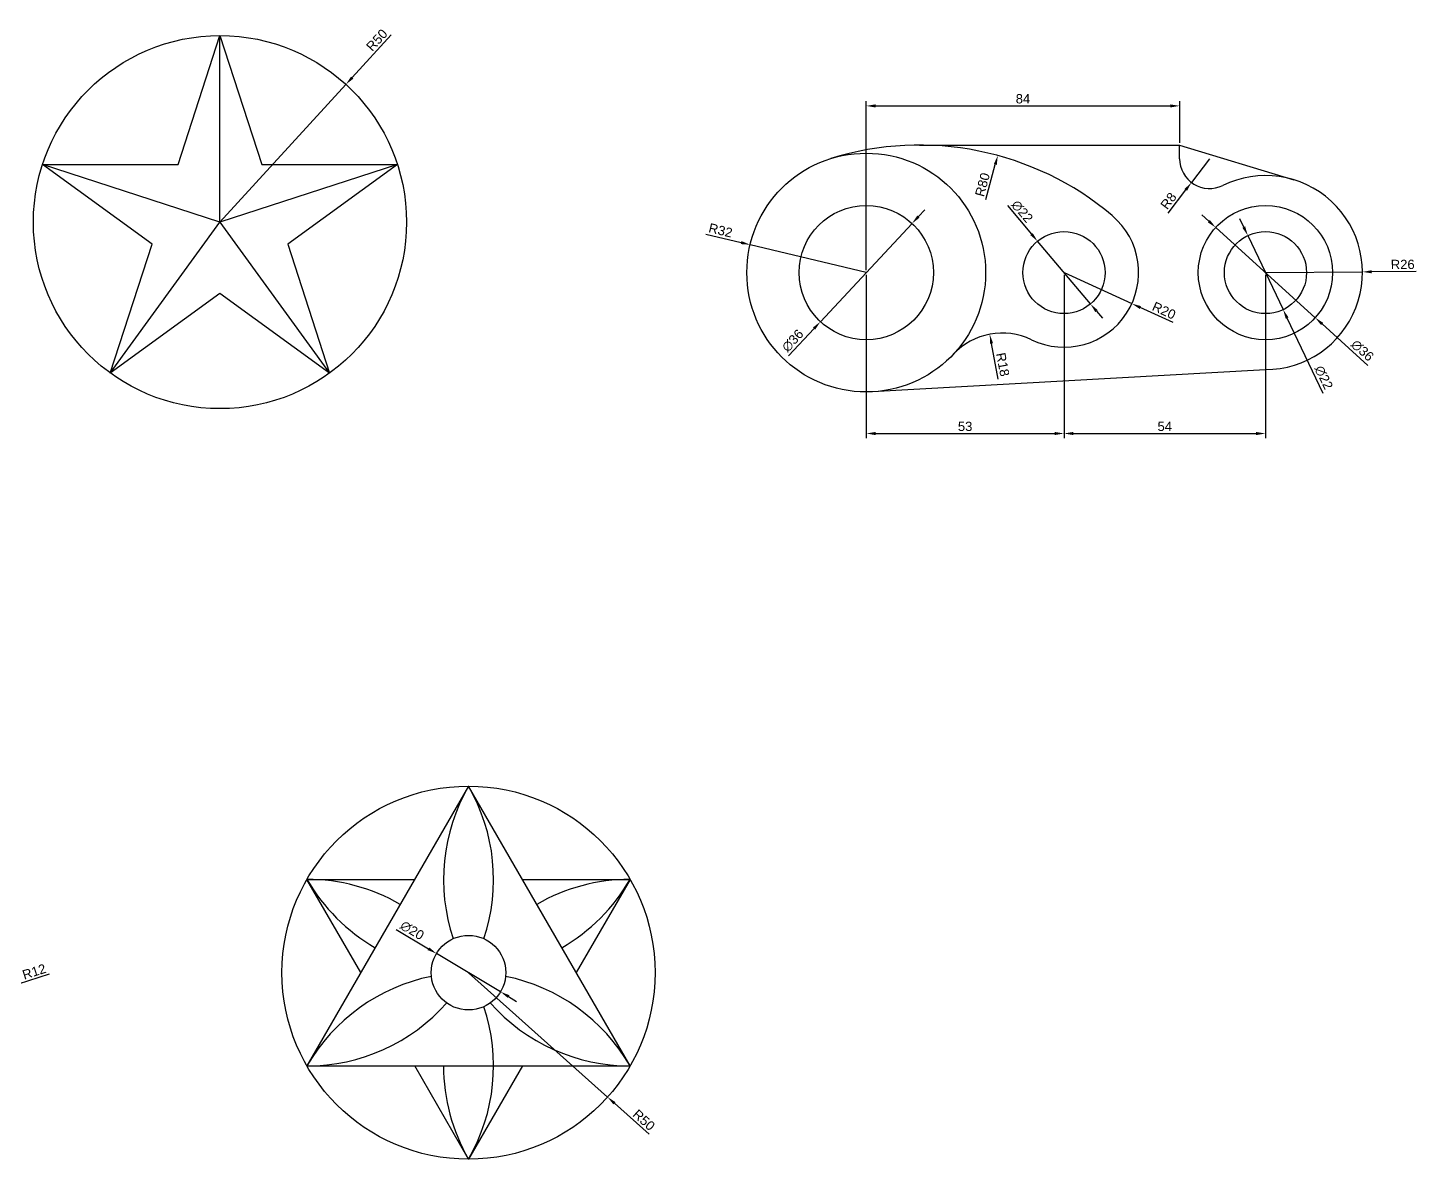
# Model space of a CAD drawing. Header units: millimetres. Extents: x 2411 to 3147, y 1578 to 1932.
# Drawn here: x 2775.3 to 3147.5, y 1612.5 to 1915.7 of the extents above; entities that cross this region are included whole.
import ezdxf

# ---------------------------------------------------------------- set-up
doc = ezdxf.new("R2010")
doc.units = ezdxf.units.MM
doc.styles.get("Standard").update_dxf_attribs({"font": 'arial.ttf'})
doc.dimstyles.new('ISO-25', dxfattribs={"dimtxt": 2.5, "dimasz": 2.5, "dimexe": 1.25, "dimexo": 0.625, "dimtad": 1, "dimtxsty": 'Standard', "dimcen": 2.5, "dimadec": 0, "dimazin": 0, "dimtfac": 1, "dimtmove": 0, "dimatfit": 3, "dimfxl": 0, "dimarcsym": 0})

# ---------------------------------------------------------------- blocks, each defined once
blk = doc.blocks.new('*D14')
at = {"color": 0, "lineweight": -2, "transparency": 16777216}
for p, q in [((2872.73, 1913.8), (2862.28, 1902.38)), ((2826.85, 1863.65), (2860.6, 1900.54))]:
    blk.add_line(p, q, dxfattribs=at)
at = {"color": 0, "transparency": 16777216}
blk.add_solid([(2861.98, 1902.67), (2862.59, 1902.1), (2860.6, 1900.54)], dxfattribs=at)
at = {"layer": 'Defpoints', "color": 0, "transparency": 16777216}
for p in [(2860.6, 1900.54), (2826.85, 1863.65)]:
    blk.add_point(p, dxfattribs=at)
at = {"color": 0, "transparency": 16777216, "insert": (2868.9, 1912.43), "char_height": 2.5, "attachment_point": 5, "rotation": 47.5446}
blk.add_mtext('R50', dxfattribs=at)
blk = doc.blocks.new('*D15')
at = {"color": 0, "lineweight": -2, "transparency": 16777216}
for p, q in [((2957.08, 1860.42), (2966.51, 1858.16)), ((3000.06, 1850.12), (2968.94, 1857.58))]:
    blk.add_line(p, q, dxfattribs=at)
at = {"color": 0, "transparency": 16777216}
blk.add_solid([(2966.6, 1858.57), (2966.41, 1857.76), (2968.94, 1857.58)], dxfattribs=at)
at = {"layer": 'Defpoints', "color": 0, "transparency": 16777216}
for p in [(2968.94, 1857.58), (3000.06, 1850.12)]:
    blk.add_point(p, dxfattribs=at)
at = {"color": 0, "transparency": 16777216, "insert": (2961.02, 1861.43), "char_height": 2.5, "attachment_point": 5, "rotation": 346.5159}
blk.add_mtext('R32', dxfattribs=at)
blk = doc.blocks.new('*D16')
at = {"color": 0, "lineweight": -2, "transparency": 16777216}
for p, q in [((3000.06, 1850.74), (3000.06, 1896.04)), ((3002.56, 1894.79), (3081.56, 1894.79)), ((3084.06, 1884.91), (3084.06, 1896.04))]:
    blk.add_line(p, q, dxfattribs=at)
at = {"color": 0, "transparency": 16777216}
for points in [[(3002.56, 1895.2), (3002.56, 1894.37), (3000.06, 1894.79)], [(3081.56, 1895.2), (3081.56, 1894.37), (3084.06, 1894.79)]]:
    blk.add_solid(points, dxfattribs=at)
at = {"layer": 'Defpoints', "color": 0, "transparency": 16777216}
for p in [(3084.06, 1894.79), (3084.06, 1884.29), (3000.06, 1850.12)]:
    blk.add_point(p, dxfattribs=at)
at = {"color": 0, "transparency": 16777216, "insert": (3042.06, 1896.69), "char_height": 2.5, "attachment_point": 5}
blk.add_mtext('84', dxfattribs=at)
blk = doc.blocks.new('*D17')
at = {"color": 0, "lineweight": -2, "transparency": 16777216}
for p, q in [((3000.06, 1849.49), (3000.06, 1805.74)), ((3053.06, 1849.49), (3053.06, 1805.74)), ((3002.56, 1806.99), (3050.56, 1806.99))]:
    blk.add_line(p, q, dxfattribs=at)
at = {"color": 0, "transparency": 16777216}
for points in [[(3002.56, 1807.41), (3002.56, 1806.57), (3000.06, 1806.99)], [(3050.56, 1807.41), (3050.56, 1806.57), (3053.06, 1806.99)]]:
    blk.add_solid(points, dxfattribs=at)
at = {"layer": 'Defpoints', "color": 0, "transparency": 16777216}
for p in [(3000.06, 1850.12), (3053.06, 1850.12), (3053.06, 1806.99)]:
    blk.add_point(p, dxfattribs=at)
at = {"color": 0, "transparency": 16777216, "insert": (3026.56, 1808.89), "char_height": 2.5, "attachment_point": 5}
blk.add_mtext('53', dxfattribs=at)
blk = doc.blocks.new('*D18')
at = {"color": 0, "lineweight": -2, "transparency": 16777216}
for p, q in [((3053.06, 1849.49), (3053.06, 1805.74)), ((3107.06, 1849.49), (3107.06, 1805.74)), ((3055.56, 1806.99), (3104.56, 1806.99))]:
    blk.add_line(p, q, dxfattribs=at)
at = {"color": 0, "transparency": 16777216}
for points in [[(3055.56, 1807.41), (3055.56, 1806.57), (3053.06, 1806.99)], [(3104.56, 1807.41), (3104.56, 1806.57), (3107.06, 1806.99)]]:
    blk.add_solid(points, dxfattribs=at)
at = {"layer": 'Defpoints', "color": 0, "transparency": 16777216}
for p in [(3053.06, 1850.12), (3107.06, 1850.12), (3107.06, 1806.99)]:
    blk.add_point(p, dxfattribs=at)
at = {"color": 0, "transparency": 16777216, "insert": (3080.06, 1808.89), "char_height": 2.5, "attachment_point": 5}
blk.add_mtext('54', dxfattribs=at)
blk = doc.blocks.new('*D19')
at = {"color": 0, "lineweight": -2, "transparency": 16777216}
for p, q in [((3014.04, 1865.11), (3015.74, 1866.94)), ((3012.33, 1863.28), (2987.78, 1836.95)), ((2979.22, 1827.77), (2986.08, 1835.12))]:
    blk.add_line(p, q, dxfattribs=at)
at = {"color": 0, "transparency": 16777216}
for points in [[(3013.73, 1865.4), (3014.34, 1864.83), (3012.33, 1863.28)], [(2985.77, 1835.41), (2986.38, 1834.84), (2987.78, 1836.95)]]:
    blk.add_solid(points, dxfattribs=at)
at = {"layer": 'Defpoints', "color": 0, "transparency": 16777216}
for p in [(3012.33, 1863.28), (2987.78, 1836.95)]:
    blk.add_point(p, dxfattribs=at)
at = {"color": 0, "transparency": 16777216, "insert": (2980.36, 1831.88), "char_height": 2.5, "attachment_point": 5, "rotation": 47.0028}
blk.add_mtext('∅36', dxfattribs=at)
blk = doc.blocks.new('*D21')
at = {"color": 0, "lineweight": -2, "transparency": 16777216}
for p, q in [((3091.87, 1863.89), (3090.02, 1865.57)), ((3093.72, 1862.21), (3120.39, 1838.03)), ((3134.5, 1825.24), (3122.24, 1836.35))]:
    blk.add_line(p, q, dxfattribs=at)
at = {"color": 0, "transparency": 16777216}
for points in [[(3092.15, 1864.2), (3091.59, 1863.58), (3093.72, 1862.21)], [(3122.52, 1836.66), (3121.96, 1836.04), (3120.39, 1838.03)]]:
    blk.add_solid(points, dxfattribs=at)
at = {"layer": 'Defpoints', "color": 0, "transparency": 16777216}
for p in [(3093.72, 1862.21), (3120.39, 1838.03)]:
    blk.add_point(p, dxfattribs=at)
at = {"color": 0, "transparency": 16777216, "insert": (3133.03, 1829.23), "char_height": 2.5, "attachment_point": 5, "rotation": 317.805}
blk.add_mtext('∅36', dxfattribs=at)
blk = doc.blocks.new('*D22')
at = {"color": 0, "lineweight": -2, "transparency": 16777216}
for p, q in [((3101.24, 1862.3), (3100.17, 1864.56)), ((3102.32, 1860.05), (3111.79, 1840.19)), ((3122.5, 1817.73), (3112.87, 1837.93))]:
    blk.add_line(p, q, dxfattribs=at)
at = {"color": 0, "transparency": 16777216}
for points in [[(3101.62, 1862.48), (3100.87, 1862.12), (3102.32, 1860.05)], [(3113.24, 1838.11), (3112.49, 1837.75), (3111.79, 1840.19)]]:
    blk.add_solid(points, dxfattribs=at)
at = {"layer": 'Defpoints', "color": 0, "transparency": 16777216}
for p in [(3102.32, 1860.05), (3111.79, 1840.19)]:
    blk.add_point(p, dxfattribs=at)
at = {"color": 0, "transparency": 16777216, "insert": (3122.66, 1821.97), "char_height": 2.5, "attachment_point": 5, "rotation": 295.498}
blk.add_mtext('∅22', dxfattribs=at)
blk = doc.blocks.new('*D23')
at = {"color": 0, "lineweight": -2, "transparency": 16777216}
blk.add_line((3035.44, 1821.58), (3033.63, 1831.13), dxfattribs=at)
at = {"color": 0, "transparency": 16777216}
blk.add_solid([(3034.04, 1831.21), (3033.22, 1831.06), (3033.16, 1833.59)], dxfattribs=at)
at = {"layer": 'Defpoints', "color": 0, "transparency": 16777216}
for p in [(3033.16, 1833.59), (3036.52, 1815.91)]:
    blk.add_point(p, dxfattribs=at)
at = {"color": 0, "transparency": 16777216, "insert": (3036.64, 1825.48), "char_height": 2.5, "attachment_point": 5, "rotation": 280.7512}
blk.add_mtext('R18', dxfattribs=at)
blk = doc.blocks.new('*D24')
at = {"color": 0, "lineweight": -2, "transparency": 16777216}
for p, q in [((3092.06, 1880.63), (3087.21, 1874.26)), ((3080.99, 1866.08), (3085.7, 1872.27))]:
    blk.add_line(p, q, dxfattribs=at)
at = {"color": 0, "transparency": 16777216}
blk.add_solid([(3085.37, 1872.53), (3086.03, 1872.02), (3087.21, 1874.26)], dxfattribs=at)
at = {"layer": 'Defpoints', "color": 0, "transparency": 16777216}
for p in [(3092.06, 1880.63), (3087.21, 1874.26)]:
    blk.add_point(p, dxfattribs=at)
at = {"color": 0, "transparency": 16777216, "insert": (3081.07, 1869.33), "char_height": 2.5, "attachment_point": 5, "rotation": 52.7451}
blk.add_mtext('R8', dxfattribs=at)
blk = doc.blocks.new('*D25')
at = {"color": 0, "lineweight": -2, "transparency": 16777216}
for p, q in [((3107.06, 1850.12), (3133.06, 1850.31)), ((3147.46, 1850.42), (3135.56, 1850.33))]:
    blk.add_line(p, q, dxfattribs=at)
at = {"color": 0, "transparency": 16777216}
blk.add_solid([(3135.55, 1850.74), (3135.56, 1849.91), (3133.06, 1850.31)], dxfattribs=at)
at = {"layer": 'Defpoints', "color": 0, "transparency": 16777216}
for p in [(3107.06, 1850.12), (3133.06, 1850.31)]:
    blk.add_point(p, dxfattribs=at)
at = {"color": 0, "transparency": 16777216, "insert": (3143.84, 1852.29), "char_height": 2.5, "attachment_point": 5, "rotation": 0.4215}
blk.add_mtext('R26', dxfattribs=at)
blk = doc.blocks.new('*D26')
at = {"color": 0, "lineweight": -2, "transparency": 16777216}
for p, q in [((3037.88, 1868.1), (3044.35, 1860.43)), ((3060.15, 1841.71), (3045.96, 1858.52)), ((3061.76, 1839.8), (3063.38, 1837.89))]:
    blk.add_line(p, q, dxfattribs=at)
at = {"color": 0, "transparency": 16777216}
for points in [[(3044.67, 1860.7), (3044.03, 1860.17), (3045.96, 1858.52)], [(3062.08, 1840.07), (3061.45, 1839.53), (3060.15, 1841.71)]]:
    blk.add_solid(points, dxfattribs=at)
at = {"layer": 'Defpoints', "color": 0, "transparency": 16777216}
for p in [(3045.96, 1858.52), (3060.15, 1841.71)]:
    blk.add_point(p, dxfattribs=at)
at = {"color": 0, "transparency": 16777216, "insert": (3041.82, 1866.49), "char_height": 2.5, "attachment_point": 5, "rotation": 310.166}
blk.add_mtext('∅22', dxfattribs=at)
blk = doc.blocks.new('*D27')
at = {"color": 0, "lineweight": -2, "transparency": 16777216}
for p, q in [((3053.06, 1850.12), (3071.24, 1841.79)), ((3082.34, 1836.7), (3073.51, 1840.75))]:
    blk.add_line(p, q, dxfattribs=at)
at = {"color": 0, "transparency": 16777216}
blk.add_solid([(3073.69, 1841.13), (3073.34, 1840.37), (3071.24, 1841.79)], dxfattribs=at)
at = {"layer": 'Defpoints', "color": 0, "transparency": 16777216}
for p in [(3053.06, 1850.12), (3071.24, 1841.79)]:
    blk.add_point(p, dxfattribs=at)
at = {"color": 0, "transparency": 16777216, "insert": (3079.86, 1839.93), "char_height": 2.5, "attachment_point": 5, "rotation": 335.3852}
blk.add_mtext('R20', dxfattribs=at)
blk = doc.blocks.new('*D28')
at = {"color": 0, "lineweight": -2, "transparency": 16777216}
blk.add_line((3032.1, 1869.7), (3034.65, 1879.08), dxfattribs=at)
at = {"color": 0, "transparency": 16777216}
blk.add_solid([(3034.25, 1879.19), (3035.05, 1878.97), (3035.31, 1881.49)], dxfattribs=at)
at = {"layer": 'Defpoints', "color": 0, "transparency": 16777216}
for p in [(3035.31, 1881.49), (3014.33, 1804.29)]:
    blk.add_point(p, dxfattribs=at)
at = {"color": 0, "transparency": 16777216, "insert": (3031.21, 1873.68), "char_height": 2.5, "attachment_point": 5, "rotation": 74.7996}
blk.add_mtext('R80', dxfattribs=at)
blk = doc.blocks.new('*D44')
at = {"color": 0, "lineweight": -2, "transparency": 16777216}
for p, q in [((2781.04, 1662.07), (2755.31, 1653.86)), ((2741.49, 1649.45), (2752.93, 1653.1))]:
    blk.add_line(p, q, dxfattribs=at)
at = {"color": 0, "transparency": 16777216}
blk.add_solid([(2755.18, 1654.25), (2755.43, 1653.46), (2752.93, 1653.1)], dxfattribs=at)
at = {"layer": 'Defpoints', "color": 0, "transparency": 16777216}
for p in [(2752.93, 1653.1), (2741.49, 1649.45)]:
    blk.add_point(p, dxfattribs=at)
at = {"color": 0, "transparency": 16777216, "insert": (2777.04, 1662.77), "char_height": 2.5, "attachment_point": 5, "rotation": 17.7083}
blk.add_mtext('R12', dxfattribs=at)
blk = doc.blocks.new('*D48')
at = {"color": 0, "lineweight": -2, "transparency": 16777216}
for p, q in [((2874.1, 1674.05), (2882.73, 1668.9)), ((2902.05, 1657.37), (2884.87, 1667.62)), ((2904.19, 1656.09), (2906.34, 1654.81))]:
    blk.add_line(p, q, dxfattribs=at)
at = {"color": 0, "transparency": 16777216}
for points in [[(2882.94, 1669.26), (2882.51, 1668.54), (2884.87, 1667.62)], [(2904.41, 1656.45), (2903.98, 1655.73), (2902.05, 1657.37)]]:
    blk.add_solid(points, dxfattribs=at)
at = {"layer": 'Defpoints', "color": 0, "transparency": 16777216}
for p in [(2884.87, 1667.62), (2902.05, 1657.37)]:
    blk.add_point(p, dxfattribs=at)
at = {"color": 0, "transparency": 16777216, "insert": (2878.35, 1673.81), "char_height": 2.5, "attachment_point": 5, "rotation": 329.1657}
blk.add_mtext('∅20', dxfattribs=at)
blk = doc.blocks.new('*D49')
at = {"color": 0, "lineweight": -2, "transparency": 16777216}
for p, q in [((2893.46, 1662.49), (2930.72, 1629.15)), ((2941.88, 1619.17), (2932.58, 1627.48))]:
    blk.add_line(p, q, dxfattribs=at)
at = {"color": 0, "transparency": 16777216}
blk.add_solid([(2932.86, 1627.8), (2932.3, 1627.17), (2930.72, 1629.15)], dxfattribs=at)
at = {"layer": 'Defpoints', "color": 0, "transparency": 16777216}
for p in [(2893.46, 1662.49), (2930.72, 1629.15)]:
    blk.add_point(p, dxfattribs=at)
at = {"color": 0, "transparency": 16777216, "insert": (2940.46, 1622.99), "char_height": 2.5, "attachment_point": 5, "rotation": 318.1754}
blk.add_mtext('R50', dxfattribs=at)

msp = doc.modelspace()

# ---------------------------------------------------------------- linework, layer by layer
for p, q in [((2815.621, 1879.1), (2826.846, 1913.649)), ((2826.846, 1913.649), (2838.072, 1879.1)), ((2826.846, 1863.649), (2826.846, 1913.649)), ((3014.33, 1884.29), (3084.056, 1884.29)), ((3084.056, 1880.631), (3084.056, 1884.29)), ((3084.056, 1884.29), (3114.622, 1874.993)), ((2779.294, 1879.1), (2815.621, 1879.1)), ((2826.846, 1863.649), (2779.294, 1879.1)), ((2808.683, 1857.747), (2779.294, 1879.1)), ((2874.399, 1879.1), (2826.846, 1863.649)), ((2838.072, 1879.1), (2874.399, 1879.1)), ((2874.399, 1879.1), (2845.01, 1857.747)), ((2797.457, 1823.198), (2826.846, 1863.649)), ((2826.846, 1863.649), (2856.236, 1823.198)), ((2797.457, 1823.198), (2808.683, 1857.747)), ((2845.01, 1857.747), (2856.236, 1823.198)), ((2826.846, 1844.551), (2797.457, 1823.198)), ((2856.236, 1823.198), (2826.846, 1844.551)), ((3000.056, 1818.118), (3107.056, 1824.118)), ((2893.46, 1712.495), (2850.159, 1637.495)), ((2936.761, 1637.495), (2893.46, 1712.495)), ((2850.159, 1687.495), (2879.026, 1687.495)), ((2864.593, 1662.495), (2850.159, 1687.495)), ((2907.894, 1687.495), (2936.761, 1687.495)), ((2936.761, 1687.495), (2922.328, 1662.495)), ((2850.159, 1637.495), (2936.761, 1637.495)), ((2893.46, 1612.495), (2879.026, 1637.495)), ((2907.894, 1637.495), (2893.46, 1612.495))]:
    msp.add_line(p, q)
msp.add_lwpolyline([(2779.294, 1879.1), (2779.294, 1879.1)], close=True)
for centre, radius in [((2826.846, 1863.649), 50), ((3000.056, 1850.118), 32), ((3000.056, 1850.118), 18), ((3107.056, 1850.118), 18), ((3053.056, 1850.118), 11), ((3107.056, 1850.118), 11), ((2893.46, 1662.495), 50), ((2893.46, 1662.495), 10)]:
    msp.add_circle(centre, radius)
for centre, radius, start, end in [((3014.33, 1804.29), 80, 49.80131, 107.29949), ((3092.056, 1880.631), 8, 180, 296.17897), ((3107.056, 1850.118), 26, 270, 116.17897), ((3053.056, 1850.118), 20, 244.20175, 49.80131), ((3036.519, 1815.906), 18, 64.20175, 136.82316), ((2936.761, 1687.495), 50, 150, 198.52166), ((2850.159, 1687.495), 50, 341.47834, 30), ((2893.46, 1712.495), 50, 210, 240), ((2850.159, 1637.495), 50, 60, 90), ((2936.761, 1637.495), 50, 90, 120), ((2893.46, 1712.495), 50, 300, 330), ((2893.46, 1612.495), 50, 101.47834, 150), ((2893.46, 1612.495), 50, 30, 78.52166), ((2850.159, 1687.495), 50, 270, 318.52166), ((2850.159, 1637.495), 50, 330, 18.52166), ((2936.761, 1687.495), 50, 221.47834, 270), ((2936.761, 1637.495), 50, 180, 210)]:
    msp.add_arc(centre, radius, start, end)

# ---------------------------------------------------------------- dimensions: what is measured, and where the dimension line sits
for center, mpoint, picture, middle in [((2826.846, 1863.649), (2860.597, 1900.539), '*D14', (2870.299, 1911.143)), ((3014.33, 1804.29), (3035.305, 1881.491), '*D28', (3033.049, 1873.184)), ((3107.056, 1850.118), (3133.056, 1850.31), '*D25', (3143.851, 1850.389)), ((3036.519, 1815.906), (3033.161, 1833.59), '*D23', (3034.768, 1825.127)), ((2741.495, 1649.446), (2752.926, 1653.097), '*D44', (2777.615, 1660.98)), ((2893.46, 1662.495), (2930.72, 1629.152), '*D49', (2939.19, 1621.572))]:
    dim = msp.add_radius_dim(center=center, mpoint=mpoint, dimstyle='ISO-25')
    dim.commit()
    dim.dimension.update_dxf_attribs({"geometry": picture, "text_midpoint": middle, "dimtype": 164})
for base, p1, p2, picture, middle in [((3084.056, 1894.787), (3000.056, 1850.118), (3084.056, 1884.29), '*D16', (3042.056, 1896.689)), ((3053.056, 1806.989), (3000.056, 1850.118), (3053.056, 1850.118), '*D17', (3026.556, 1808.891)), ((3107.056, 1806.989), (3053.056, 1850.118), (3107.056, 1850.118), '*D18', (3080.056, 1808.885))]:
    dim = msp.add_linear_dim(base=base, p1=p1, p2=p2, dimstyle='ISO-25')
    dim.commit()
    dim.dimension.update_dxf_attribs({"geometry": picture, "text_midpoint": middle})
for center, mpoint, picture, middle in [((3092.056, 1880.631), (3087.213, 1874.263), '*D24', (3081.073, 1869.331)), ((3000.056, 1850.118), (2968.938, 1857.58), '*D15', (2961.02, 1861.435)), ((3053.056, 1850.118), (3071.239, 1841.788), '*D27', (3079.856, 1839.932))]:
    dim = msp.add_radius_dim(center=center, mpoint=mpoint, dimstyle='ISO-25')
    dim.commit()
    dim.dimension.update_dxf_attribs({"geometry": picture, "text_midpoint": middle})
for p1, p2, picture, middle in [((3060.151, 1841.712), (3045.961, 1858.524), '*D26', (3041.816, 1866.492)), ((3012.332, 1863.283), (2987.781, 1836.953), '*D19', (2980.355, 1831.88)), ((2902.047, 1657.369), (2884.874, 1667.62), '*D48', (2878.352, 1673.809))]:
    dim = msp.add_diameter_dim_2p(p1=p1, p2=p2, dimstyle='ISO-25')
    dim.commit()
    dim.dimension.update_dxf_attribs({"geometry": picture, "text_midpoint": middle})
for p1, p2, picture, middle in [((3093.721, 1862.208), (3120.392, 1838.029), '*D21', (3131.703, 1827.774)), ((3102.321, 1860.047), (3111.792, 1840.19), '*D22', (3120.885, 1821.123))]:
    dim = msp.add_diameter_dim_2p(p1=p1, p2=p2, dimstyle='ISO-25')
    dim.commit()
    dim.dimension.update_dxf_attribs({"geometry": picture, "text_midpoint": middle, "dimtype": 163})

doc.saveas('drawing.dxf')
